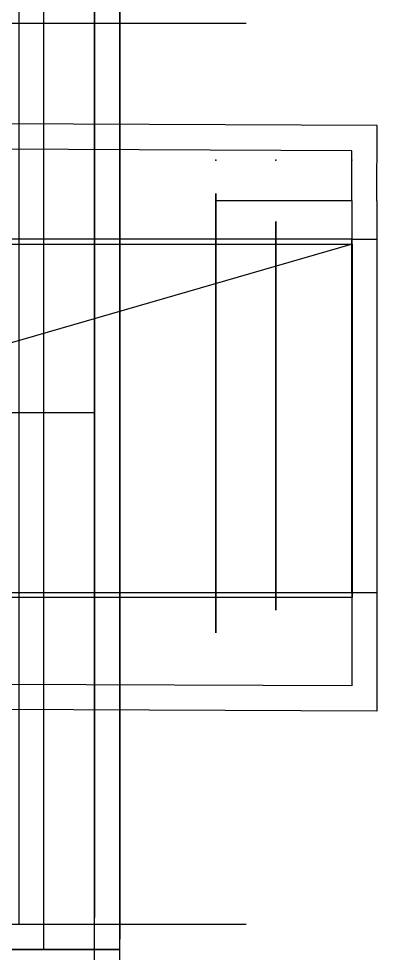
# Model space of a CAD drawing. Header units: millimetres. Extents: x -938 to 450, y -255 to 1556.
# Drawn here: x 5 to 76, y -157.1 to 28 of the extents above; entities that cross this region are included whole.
import ezdxf

# ---------------------------------------------------------------- set-up
doc = ezdxf.new("R2010")
doc.units = ezdxf.units.MM
doc.header["$MEASUREMENT"] = 0
for name, color, linetype in [('Treexalerator v20_axis 2 main', 7, 'Continuous'), ('Treexalerator v20_axis 3', 7, 'Continuous'), ('Treexalerator v20_balance weight gl80', 7, 'Continuous'), ('Treexalerator v20_magnetic ring', 7, 'Continuous'), ('Treexalerator v20_Sketch18', 7, 'Continuous'), ('Treexalerator v20_Sketch19', 7, 'Continuous'), ('Treexalerator v20_Sketch22', 7, 'Continuous'), ('Treexalerator v20_Sketch28', 7, 'Continuous'), ('Treexalerator v20_Sketch31', 7, 'Continuous'), ('Treexalerator v20_Sketch34', 7, 'Continuous'), ('Treexalerator v20_Sketch35', 7, 'Continuous'), ('Treexalerator v20_Sketch42', 7, 'Continuous'), ('Treexalerator v20_Sketch43', 7, 'Continuous')]:
    doc.layers.add(name, color=color, linetype=linetype)

msp = doc.modelspace()

# ---------------------------------------------------------------- linework, layer by layer
at = {"layer": 'Treexalerator v20_axis 2 main'}
for p, q in [((25, -171.3), (25, 71.14)), ((20, -166.3), (20, 66.14)), ((10, -156.3), (10, 56.14)), ((5, 51.14), (5, -151.3)), ((0, 27.14), (50, 27.14)), ((-15.5, -151.3), (50, -151.3)), ((5, -151.3), (25, -151.3)), ((-110, -156.3), (10, -156.3)), ((10, -156.3), (25, -156.3))]:
    msp.add_line(p, q, dxfattribs=at)
at = {"layer": 'Treexalerator v20_axis 3'}
for p, q in [((75.96, 6.88, 132.63), (-175.94, 7.92, 132.63)), ((75.9, -8.01, 132.63), (75.96, 6.88, 132.63)), ((70.94, 1.9, 132.63), (-170.96, 2.9, 132.63)), ((70.9, -8, 132.63), (70.94, 1.9, 132.63)), ((43.9, -8, 132.63), (70.9, -8, 132.63)), ((70.9, -8, 132.63), (70.9, -104.1, 132.63)), ((75.9, -8.01, 132.63), (75.9, -109.12, 132.63)), ((71.04, -15.6, 132.63), (-171.04, -15.6, 132.63)), ((71.04, -15.6, 132.63), (75.9, -15.6, 132.63)), ((-171, -85.6, 132.63), (70.9, -85.6, 132.63)), ((70.9, -85.6, 132.63), (75.9, -85.6, 132.63)), ((70.9, -104.1, 132.63), (-171, -103.1, 132.63)), ((75.9, -109.12, 132.63), (-176, -108.08, 132.63))]:
    msp.add_line(p, q, dxfattribs=at)
at = {"layer": 'Treexalerator v20_balance weight gl80'}
for p, q in [((25, 54.14, 20), (25, -154.3, -20)), ((25, 54.14, 20), (25, -154.3, 20)), ((25, -154.3, -20), (25, 54.14, -20)), ((25, -154.3, 20), (25, -154.3, -20))]:
    msp.add_line(p, q, dxfattribs=at)
at = {"layer": 'Treexalerator v20_balance weight gl80', "extrusion": (1, 0, 0)}
for centre, radius in [((-50.08, 0, 25), 43.5), ((-12.61, 1.37, 25), 3), ((-50.08, 0, 25), 37.5), ((-22.61, -25.53, 25), 3), ((-24.55, 27.47, 25), 3), ((-48.71, -37.47, 25), 3), ((-51.45, 37.47, 25), 3), ((-75.61, -27.47, 25), 3), ((-77.55, 25.53, 25), 3), ((-87.56, -1.37, 25), 3)]:
    msp.add_circle(centre, radius, dxfattribs=at)
at = {"layer": 'Treexalerator v20_balance weight gl80'}
msp.add_point((25, 0), dxfattribs=at)
at = {"layer": 'Treexalerator v20_magnetic ring'}
for p, q in [((25, -154.3, -20), (25, 54.14, -20)), ((25, 54.14, 20), (25, -154.3, 20)), ((25, -154.3, 20), (25, 54.14, -20)), ((25, -154.3, 20), (25, -154.3, -20))]:
    msp.add_line(p, q, dxfattribs=at)
at = {"layer": 'Treexalerator v20_magnetic ring', "extrusion": (1, 0, 0)}
for centre, radius in [((-50.08, 0, 25), 43.5), ((-50.08, 0, 25), 32), ((-27.12, 1.37, 25), 1.25), ((-50.08, 0, 25), 23), ((-50.08, 0, 25), 20), ((-32.88, -15.26, 25), 1.25), ((-34.82, 17.21, 25), 1.25), ((-48.71, -22.96, 25), 1.25), ((-51.45, 22.96, 25), 1.25), ((-65.34, -17.21, 25), 1.25), ((-67.29, 15.26, 25), 1.25), ((-73.04, -1.37, 25), 1.25)]:
    msp.add_circle(centre, radius, dxfattribs=at)
at = {"layer": 'Treexalerator v20_magnetic ring'}
msp.add_point((25, 0), dxfattribs=at)
at = {"layer": 'Treexalerator v20_Sketch18'}
for p, q in [((25, -156.3, 20), (-125, -156.3, 20)), ((-125, -156.3, -20), (25, -156.3, -20)), ((25, -156.3, -20), (25, -156.3, 20))]:
    msp.add_line(p, q, dxfattribs=at)
at = {"layer": 'Treexalerator v20_Sketch19'}
for p, q in [((-125, -156.3, 20), (25, -156.3, 20)), ((25, -156.3, -20), (-125, -156.3, -20)), ((-118, -156.3, 15), (18, -156.3, 15)), ((-42, -156.3, -20), (25, -156.3, -20)), ((25, -156.3, 20), (-42, -156.3, 20)), ((9.17, -156.3, -15), (-10, -156.3, -15)), ((10.59, -156.3, -11.59), (-8.59, -156.3, 7.59)), ((14.59, -156.3, -7.59), (-4.58, -156.3, 11.59)), ((-3.17, -156.3, 15), (16, -156.3, 15)), ((18, -156.3, -6.17), (18, -156.3, 13)), ((18, -156.3, 15), (18, -156.3, -15)), ((25, -156.3, -20), (25, -156.3, 20)), ((25, -156.3, 20), (25, -156.3, -20))]:
    msp.add_line(p, q, dxfattribs=at)
at = {"layer": 'Treexalerator v20_Sketch19', "extrusion": (0, -1, 0)}
for centre, start, end in [((9.17, -13, 156.3), 270, 45), ((16, -6.17, 156.3), 225, 360), ((16, 13, 156.3), 359.992, 90)]:
    msp.add_arc(centre, 2, start, end, dxfattribs=at)
at = {"layer": 'Treexalerator v20_Sketch22'}
for p, q in [((-123, -156.3), (23, -156.3)), ((23, -156.3, 20), (-42, -156.3, 20)), ((-42, -156.3, -20), (23, -156.3, -20)), ((9.17, -156.3, -15), (-10, -156.3, -15)), ((-8.59, -156.3, 7.59), (10.59, -156.3, -11.59)), ((14.59, -156.3, -7.59), (-4.58, -156.3, 11.59)), ((-3.17, -156.3, 15), (16, -156.3, 15)), ((18, -156.3, 13), (18, -156.3, -6.17)), ((23, -156.3, -20), (23, -156.3, 20))]:
    msp.add_line(p, q, dxfattribs=at)
at = {"layer": 'Treexalerator v20_Sketch22', "extrusion": (0, -1, 0)}
for centre, start, end in [((9.17, -13, 156.3), 270, 45), ((16, -6.17, 156.3), 225, 360), ((16, 13, 156.3), 359.992, 90)]:
    msp.add_arc(centre, 2, start, end, dxfattribs=at)
at = {"layer": 'Treexalerator v20_Sketch28'}
for p, q in [((20, 50, 2.5), (20, -150, 2.5)), ((20, -50, 2.5), (-15.5, -50, 2.5))]:
    msp.add_line(p, q, dxfattribs=at)
at = {"layer": 'Treexalerator v20_Sketch31', "extrusion": (1, 0, 0)}
for centre, radius in [((-50.08, 0, 44), 43.5), ((-12.61, 1.37, 44), 3), ((-22.61, -25.53, 44), 3), ((-24.55, 27.47, 44), 3), ((-27.12, 1.37, 44), 1.25), ((-32.88, -15.26, 44), 1.25), ((-34.82, 17.21, 44), 1.25), ((-50.08, 0, 44), 8.5), ((-48.71, -37.47, 44), 3), ((-48.71, -22.96, 44), 1.25), ((-51.45, 37.47, 44), 3), ((-51.45, 22.96, 44), 1.25), ((-65.34, -17.21, 44), 1.25), ((-67.29, 15.26, 44), 1.25), ((-73.04, -1.37, 44), 1.25), ((-75.61, -27.47, 44), 3), ((-77.55, 25.53, 44), 3), ((-87.56, -1.37, 44), 3)]:
    msp.add_circle(centre, radius, dxfattribs=at)
at = {"layer": 'Treexalerator v20_Sketch31'}
msp.add_point((44, 0), dxfattribs=at)
at = {"layer": 'Treexalerator v20_Sketch34'}
for p, q in [((70.9, -85.6, 127.63), (70.9, -15.6, 127.63)), ((70.9, -15.6, -127.37), (70.9, -85.6, -127.37)), ((70.9, -15.6, 127.63), (70.9, -15.6, -127.37)), ((70.9, -85.6, -127.37), (70.9, -85.6, 127.63))]:
    msp.add_line(p, q, dxfattribs=at)
at = {"layer": 'Treexalerator v20_Sketch34', "extrusion": (-1, 0, 0)}
for radius in [25, 20, 8.5]:
    msp.add_circle((50.6, 0.13, -70.9), radius, dxfattribs=at)
at = {"layer": 'Treexalerator v20_Sketch34'}
msp.add_point((70.9, 0), dxfattribs=at)
at = {"layer": 'Treexalerator v20_Sketch35'}
for q in [(55.9, -25, 23.26), (55.9, -45.86, 34.3), (55.9, -74.61, 24.91), (55.9, -84.92, 3.68)]:
    msp.add_line((55.9, -50.6, 0.13), q, dxfattribs=at)
at = {"layer": 'Treexalerator v20_Sketch35', "extrusion": (-1, 0, 0)}
for centre, radius in [((50.6, 0.13, -55.9), 38.5), ((50.6, 0.13, -55.9), 34.5), ((25, 23.26, -55.9), 2), ((25, 23.26, -55.9), 1), ((50.6, 0.13, -55.9), 25), ((50.6, 0.13, -55.9), 20), ((45.86, 34.3, -55.9), 2), ((45.86, 34.3, -55.9), 1), ((74.61, 24.91, -55.9), 2), ((74.61, 24.91, -55.9), 1), ((84.92, 3.68, -55.9), 2), ((84.92, 3.68, -55.9), 1)]:
    msp.add_circle(centre, radius, dxfattribs=at)
at = {"layer": 'Treexalerator v20_Sketch35'}
msp.add_point((55.9, 0), dxfattribs=at)
at = {"layer": 'Treexalerator v20_Sketch42'}
for p, q in [((70.99, -16.63, 132.84), (-170.91, -86.63, 132.84)), ((-9.63, -16.63, 132.84), (70.99, -16.63, 132.84)), ((70.99, -16.63, 132.84), (70.99, -86.63, 132.84)), ((70.99, -86.63, 132.84), (-9.63, -86.63, 132.84))]:
    msp.add_line(p, q, dxfattribs=at)
at = {"layer": 'Treexalerator v20_Sketch43'}
for p, q in [((-170.91, -16.63, -137.16), (70.99, -16.63, -137.16)), ((70.99, -16.63, -137.16), (70.99, -86.63, -137.16)), ((70.99, -86.63, -137.16), (-170.91, -86.63, -137.16))]:
    msp.add_line(p, q, dxfattribs=at)

doc.saveas('drawing.dxf')
